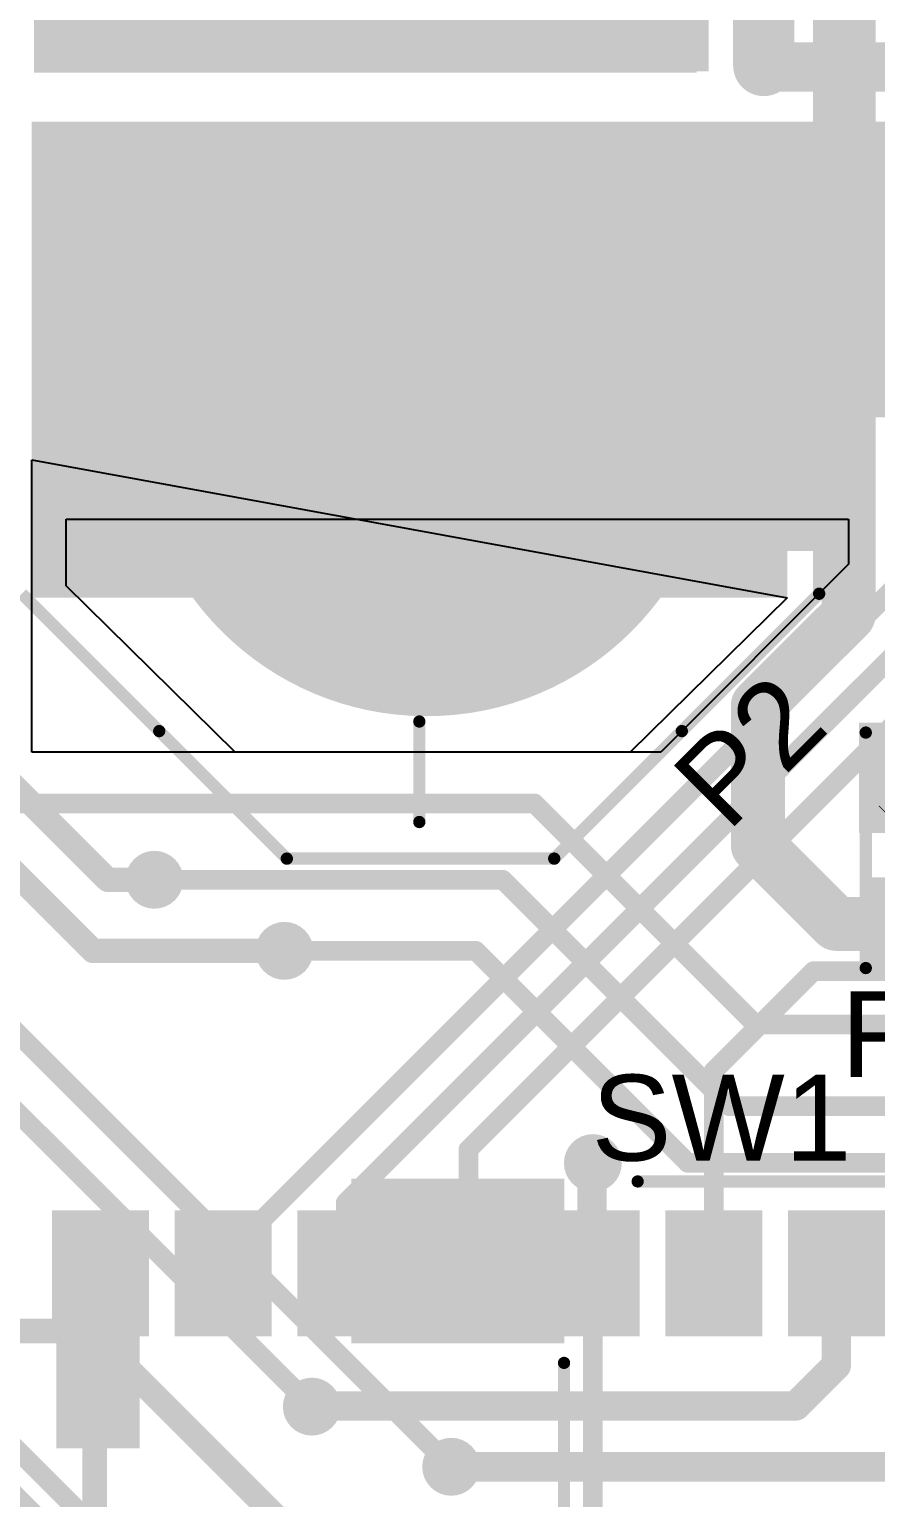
# Model space of a CAD drawing. Header units: millimetres. Extents: x -35.7 to 35.7, y -3.2 to 68.2.
# Drawn here: x -7.72 to 1.04, y 8.41 to 23.61 of the extents above; entities that cross this region are included whole.
import ezdxf

# ---------------------------------------------------------------- set-up
doc = ezdxf.new("R2010")
doc.units = ezdxf.units.MM
for name, color, linetype in [('BottomLayer', 5, 'Continuous'), ('BottomPaste', 16, 'Continuous'), ('BottomSolder', 6, 'Continuous'), ('Mechanical2', 216, 'Continuous'), ('MultiLayer', 9, 'Continuous'), ('PadHoleLayer', 156, 'Continuous'), ('TopLayer', 1, 'Continuous'), ('TopOverlay', 2, 'Continuous'), ('TopPaste', 8, 'Continuous'), ('TopSolder', 216, 'Continuous'), ('ViaHoleLayer', 16, 'Continuous')]:
    doc.layers.add(name, color=color, linetype=linetype)
doc.styles.add('Arial', font='', dxfattribs={"height": 0.2})
doc.styles.get('Arial').set_extended_font_data('Arial')

# ---------------------------------------------------------------- blocks, each defined once
blk = doc.blocks.new('TACTILE_SWITCH_13MM_ACTUATOR_31')
at = {"layer": 'TopLayer'}
for points in [[(-5.25, 3), (-3.25, 3), (-3.25, 1.5), (-5.25, 1.5)], [(3.25, 3), (5.25, 3), (5.25, 1.5), (3.25, 1.5)], [(-5.25, -1.5), (-3.25, -1.5), (-3.25, -3), (-5.25, -3)], [(3.25, -1.5), (5.25, -1.5), (5.25, -3), (3.25, -3)]]:
    blk.add_hatch(color=1, dxfattribs=at).paths.add_polyline_path(points)
at = {"layer": 'TopPaste'}
for points in [[(-5.25, 3), (-3.25, 3), (-3.25, 1.5), (-5.25, 1.5)], [(3.25, 3), (5.25, 3), (5.25, 1.5), (3.25, 1.5)], [(-5.25, -1.5), (-3.25, -1.5), (-3.25, -3), (-5.25, -3)], [(3.25, -1.5), (5.25, -1.5), (5.25, -3), (3.25, -3)]]:
    blk.add_hatch(color=8, dxfattribs=at).paths.add_polyline_path(points)
at = {"layer": 'TopSolder'}
for points in [[(-5.352, 3.102), (-3.148, 3.102), (-3.148, 1.398), (-5.352, 1.398)], [(3.148, 3.102), (5.352, 3.102), (5.352, 1.398), (3.148, 1.398)], [(-5.352, -1.398), (-3.148, -1.398), (-3.148, -3.102), (-5.352, -3.102)], [(3.148, -1.398), (5.352, -1.398), (5.352, -3.102), (3.148, -3.102)]]:
    blk.add_hatch(color=216, dxfattribs=at).paths.add_polyline_path(points)
at = {"layer": 'TopOverlay', "const_width": 0.127}
for points in [[(2.388, 3.073), (-2.286, 3.073)], [(-3.15, 1.194), (-3.15, -1.194)], [(3.15, 1.194), (3.15, -1.194)], [(2.388, -3.073), (-2.286, -3.073)]]:
    blk.add_lwpolyline(points, dxfattribs=at)
at = {"layer": 'TopOverlay', "const_width": 0.0635}
for points in [[(-2.318, 3.073, 1), (-2.254, 3.073, 1)], [(2.356, 3.073, 1), (2.419, 3.073, 1)], [(-3.181, 1.194, 1), (-3.118, 1.194, 1)], [(3.118, 1.194, 1), (3.181, 1.194, 1)], [(-3.181, -1.194, 1), (-3.118, -1.194, 1)], [(3.118, -1.194, 1), (3.181, -1.194, 1)], [(-2.318, -3.073, 1), (-2.254, -3.073, 1)], [(2.356, -3.073, 1), (2.419, -3.073, 1)]]:
    blk.add_lwpolyline(points, format="xyb", close=True, dxfattribs=at)
blk = doc.blocks.new('M55_7012642R_B_131')
at = {"layer": 'BottomLayer'}
for points in [[(-0.87, -3.3), (-1.67, -3.3), (-1.67, -2.2), (-0.87, -2.2)], [(0.4, -3.3), (-0.4, -3.3), (-0.4, -2.2), (0.4, -2.2)], [(1.67, -3.3), (0.87, -3.3), (0.87, -2.2), (1.67, -2.2)], [(2.94, -3.3), (2.14, -3.3), (2.14, -2.2), (2.94, -2.2)], [(4.21, -3.3), (3.41, -3.3), (3.41, -2.2), (4.21, -2.2)], [(5.48, -3.3), (4.68, -3.3), (4.68, -2.2), (5.48, -2.2)], [(6.75, -3.3), (5.95, -3.3), (5.95, -2.2), (6.75, -2.2)]]:
    blk.add_hatch(color=5, dxfattribs=at).paths.add_polyline_path(points)
at = {"layer": 'BottomPaste'}
for points in [[(-0.87, -3.3), (-1.67, -3.3), (-1.67, -2.2), (-0.87, -2.2)], [(0.4, -3.3), (-0.4, -3.3), (-0.4, -2.2), (0.4, -2.2)], [(1.67, -3.3), (0.87, -3.3), (0.87, -2.2), (1.67, -2.2)], [(2.94, -3.3), (2.14, -3.3), (2.14, -2.2), (2.94, -2.2)], [(4.21, -3.3), (3.41, -3.3), (3.41, -2.2), (4.21, -2.2)], [(5.48, -3.3), (4.68, -3.3), (4.68, -2.2), (5.48, -2.2)], [(6.75, -3.3), (5.95, -3.3), (5.95, -2.2), (6.75, -2.2)]]:
    blk.add_hatch(color=16, dxfattribs=at).paths.add_polyline_path(points)
at = {"layer": 'BottomSolder'}
for points in [[(-0.768, -3.402), (-1.772, -3.402), (-1.772, -2.098), (-0.768, -2.098)], [(0.502, -3.402), (-0.502, -3.402), (-0.502, -2.098), (0.502, -2.098)], [(1.772, -3.402), (0.768, -3.402), (0.768, -2.098), (1.772, -2.098)], [(3.042, -3.402), (2.038, -3.402), (2.038, -2.098), (3.042, -2.098)], [(4.312, -3.402), (3.308, -3.402), (3.308, -2.098), (4.312, -2.098)], [(5.582, -3.402), (4.578, -3.402), (4.578, -2.098), (5.582, -2.098)], [(6.852, -3.402), (5.848, -3.402), (5.848, -2.098), (6.852, -2.098)]]:
    blk.add_hatch(color=6, dxfattribs=at).paths.add_polyline_path(points)
blk = doc.blocks.new('PRT_10474_135')
at = {"layer": 'BottomLayer'}
h = blk.add_hatch(color=5, dxfattribs=at)
edge = h.paths.add_edge_path()
edge.add_arc((-3.6, 0), 2.9, 0, 360)
at = {"layer": 'BottomSolder'}
h = blk.add_hatch(color=6, dxfattribs=at)
edge = h.paths.add_edge_path()
edge.add_arc((-3.6, 0), 3.002, 0, 360)
at = {"layer": 'MultiLayer'}
h = blk.add_hatch(color=9, dxfattribs=at)
edge = h.paths.add_edge_path()
edge.add_arc((-3.6, 0), 2.9, 0, 360)
at = {"layer": 'PadHoleLayer'}
h = blk.add_hatch(color=156, dxfattribs=at)
edge = h.paths.add_edge_path()
edge.add_arc((-3.6, 0), 2.3, 0, 360)
at = {"layer": 'TopLayer'}
h = blk.add_hatch(color=1, dxfattribs=at)
edge = h.paths.add_edge_path()
edge.add_arc((-3.6, 0), 2.9, 0, 360)
at = {"layer": 'TopSolder'}
h = blk.add_hatch(color=216, dxfattribs=at)
edge = h.paths.add_edge_path()
edge.add_arc((-3.6, 0), 3.002, 0, 360)
at = {"layer": 'TopOverlay', "const_width": 0.127}
for points in [[(-5.334, 4.191), (-6.756, 2.769)], [(-6.756, 2.769), (-8.077, 1.448)], [(-8.077, 1.448), (-8.077, -1.321)], [(-7.698, 0.076), (-6.657, 0.076)], [(-8.077, -1.321), (-6.756, -2.642)], [(-6.756, -2.642), (-5.334, -4.064)], [(-5.334, -4.064), (7.899, -4.064)]]:
    blk.add_lwpolyline(points, dxfattribs=at)
at = {"layer": 'TopOverlay', "const_width": 0.0635}
for points in [[(-6.788, 2.769, 1), (-6.725, 2.769, 1)], [(-6.788, 2.769, 1), (-6.725, 2.769, 1)], [(-8.109, 1.448, 1), (-8.045, 1.448, 1)], [(-8.109, 1.448, 1), (-8.045, 1.448, 1)], [(-7.73, 0.076, 1), (-7.666, 0.076, 1)], [(-6.689, 0.076, 1), (-6.625, 0.076, 1)], [(-8.109, -1.321, 1), (-8.045, -1.321, 1)], [(-8.109, -1.321, 1), (-8.045, -1.321, 1)], [(-6.788, -2.642, 1), (-6.725, -2.642, 1)], [(-6.788, -2.642, 1), (-6.725, -2.642, 1)], [(-5.366, -4.064, 1), (-5.302, -4.064, 1)], [(-5.366, -4.064, 1), (-5.302, -4.064, 1)]]:
    blk.add_lwpolyline(points, format="xyb", close=True, dxfattribs=at)
blk = doc.blocks.new('RES0603_144')
at = {"layer": 'TopLayer'}
for points in [[(-0.381, 0.4445), (-0.381, -0.4445), (-1.143, -0.4445), (-1.143, 0.4445)], [(1.143, 0.4445), (1.143, -0.4445), (0.381, -0.4445), (0.381, 0.4445)]]:
    blk.add_hatch(color=1, dxfattribs=at).paths.add_polyline_path(points)
at = {"layer": 'TopPaste'}
for points in [[(-0.381, 0.4445), (-0.381, -0.4445), (-1.143, -0.4445), (-1.143, 0.4445)], [(1.143, 0.4445), (1.143, -0.4445), (0.381, -0.4445), (0.381, 0.4445)]]:
    blk.add_hatch(color=8, dxfattribs=at).paths.add_polyline_path(points)
at = {"layer": 'TopSolder'}
for points in [[(-0.2794, 0.5461), (-0.2794, -0.5461), (-1.2446, -0.5461), (-1.2446, 0.5461)], [(1.2446, 0.5461), (1.2446, -0.5461), (0.2794, -0.5461), (0.2794, 0.5461)]]:
    blk.add_hatch(color=216, dxfattribs=at).paths.add_polyline_path(points)
at = {"layer": 'TopOverlay', "const_width": 0.127}
for points in [[(-1.2192, 0.5334), (1.2192, 0.5334)], [(-1.2192, 0.5334), (-1.2192, -0.5334)], [(1.2192, 0.5334), (1.2192, -0.5334)], [(-1.2192, -0.5334), (1.2192, -0.5334)]]:
    blk.add_lwpolyline(points, dxfattribs=at)
at = {"layer": 'TopOverlay', "const_width": 0.0635}
for points in [[(-1.25095, 0.5334, 1), (-1.18745, 0.5334, 1)], [(-1.25095, 0.5334, 1), (-1.18745, 0.5334, 1)], [(1.18745, 0.5334, 1), (1.25095, 0.5334, 1)], [(1.18745, 0.5334, 1), (1.25095, 0.5334, 1)], [(-1.25095, -0.5334, 1), (-1.18745, -0.5334, 1)], [(-1.25095, -0.5334, 1), (-1.18745, -0.5334, 1)], [(1.18745, -0.5334, 1), (1.25095, -0.5334, 1)], [(1.18745, -0.5334, 1), (1.25095, -0.5334, 1)]]:
    blk.add_lwpolyline(points, format="xyb", close=True, dxfattribs=at)
blk = doc.blocks.new('RES_2512_B_145')
at = {"layer": 'BottomLayer'}
for points in [[(-4.05, 1.7), (-2.45, 1.7), (-2.45, -1.7), (-4.05, -1.7)], [(2.45, 1.7), (4.05, 1.7), (4.05, -1.7), (2.45, -1.7)]]:
    blk.add_hatch(color=5, dxfattribs=at).paths.add_polyline_path(points)
at = {"layer": 'BottomPaste'}
for points in [[(-4.05, 1.7), (-2.45, 1.7), (-2.45, -1.7), (-4.05, -1.7)], [(2.45, 1.7), (4.05, 1.7), (4.05, -1.7), (2.45, -1.7)]]:
    blk.add_hatch(color=16, dxfattribs=at).paths.add_polyline_path(points)
at = {"layer": 'BottomSolder'}
for points in [[(-4.152, 1.802), (-2.348, 1.802), (-2.348, -1.802), (-4.152, -1.802)], [(2.348, 1.802), (4.152, 1.802), (4.152, -1.802), (2.348, -1.802)]]:
    blk.add_hatch(color=6, dxfattribs=at).paths.add_polyline_path(points)

msp = doc.modelspace()

# ---------------------------------------------------------------- hatches: boundary and pattern name
at = {"layer": 'BottomLayer'}
for points in [[(-2.261, 41.478), (-7.391, 41.478), (-7.391, 23.19), (-2.261, 23.19)], [(-0.686, 29.689), (-7.087, 29.689), (-7.087, 23.181), (-0.686, 23.181)], [(-7.341, 18.212), (0.762, 18.212), (0.762, 22.657), (-7.341, 22.657)], [(0, 21.158), (3.683, 21.158), (3.683, 22.657), (0, 22.657)], [(-2.591, 19.634), (7.747, 19.634), (7.747, 21.641), (-2.591, 21.641)], [(-6.579, 11.278), (-7.442, 11.278), (-7.442, 8.92), (-6.579, 8.92)]]:
    msp.add_hatch(color=5, dxfattribs=at).paths.add_polyline_path(points)
h = msp.add_hatch(color=5, dxfattribs=at)
edge = h.paths.add_edge_path()
edge.add_arc((-0.116, 23.241), 0.3, 0, 360)
h = msp.add_hatch(color=5, dxfattribs=at)
edge = h.paths.add_edge_path()
edge.add_arc((-6.426, 14.808), 0.3, 0, 360)
h = msp.add_hatch(color=5, dxfattribs=at)
edge = h.paths.add_edge_path()
edge.add_arc((-5.08, 14.072), 0.3, 0, 360)
h = msp.add_hatch(color=5, dxfattribs=at)
edge = h.paths.add_edge_path()
edge.add_arc((-1.886, 11.874), 0.3, 0, 360)
h = msp.add_hatch(color=5, dxfattribs=at)
edge = h.paths.add_edge_path()
edge.add_arc((-4.796, 9.352), 0.3, 0, 360)
h = msp.add_hatch(color=5, dxfattribs=at)
edge = h.paths.add_edge_path()
edge.add_arc((-7.044, 9.237), 0.3, 0, 360)
h = msp.add_hatch(color=5, dxfattribs=at)
edge = h.paths.add_edge_path()
edge.add_arc((-3.353, 8.729), 0.3, 0, 360)
at = {"layer": 'BottomSolder'}
h = msp.add_hatch(color=6, dxfattribs=at)
edge = h.paths.add_edge_path()
edge.add_arc((-0.116, 23.241), 0.15, 0, 360)
h = msp.add_hatch(color=6, dxfattribs=at)
edge = h.paths.add_edge_path()
edge.add_arc((-6.426, 14.808), 0.15, 0, 360)
h = msp.add_hatch(color=6, dxfattribs=at)
edge = h.paths.add_edge_path()
edge.add_arc((-5.08, 14.072), 0.15, 0, 360)
h = msp.add_hatch(color=6, dxfattribs=at)
edge = h.paths.add_edge_path()
edge.add_arc((-1.886, 11.874), 0.15, 0, 360)
h = msp.add_hatch(color=6, dxfattribs=at)
edge = h.paths.add_edge_path()
edge.add_arc((-4.796, 9.352), 0.15, 0, 360)
h = msp.add_hatch(color=6, dxfattribs=at)
edge = h.paths.add_edge_path()
edge.add_arc((-7.044, 9.237), 0.15, 0, 360)
h = msp.add_hatch(color=6, dxfattribs=at)
edge = h.paths.add_edge_path()
edge.add_arc((-3.353, 8.729), 0.15, 0, 360)
at = {"layer": 'TopLayer'}
for points in [[(-7.671, 23.165), (-0.813, 23.165), (-0.813, 29.587), (-7.671, 29.587)], [(-7.696, 17.729), (0.127, 17.729), (0.127, 22.657), (-7.696, 22.657)], [(0.871, 15.291), (2.09, 15.291), (2.09, 16.434), (0.871, 16.434)]]:
    msp.add_hatch(color=1, dxfattribs=at).paths.add_polyline_path(points)
h = msp.add_hatch(color=1, dxfattribs=at)
edge = h.paths.add_edge_path()
edge.add_arc((-0.116, 23.241), 0.3, 0, 360)
h = msp.add_hatch(color=1, dxfattribs=at)
edge = h.paths.add_edge_path()
edge.add_arc((-6.426, 14.808), 0.3, 0, 360)
h = msp.add_hatch(color=1, dxfattribs=at)
edge = h.paths.add_edge_path()
edge.add_arc((-5.08, 14.072), 0.3, 0, 360)
h = msp.add_hatch(color=1, dxfattribs=at)
edge = h.paths.add_edge_path()
edge.add_arc((-1.886, 11.874), 0.3, 0, 360)
h = msp.add_hatch(color=1, dxfattribs=at)
edge = h.paths.add_edge_path()
edge.add_arc((-4.796, 9.352), 0.3, 0, 360)
h = msp.add_hatch(color=1, dxfattribs=at)
edge = h.paths.add_edge_path()
edge.add_arc((-7.044, 9.237), 0.3, 0, 360)
h = msp.add_hatch(color=1, dxfattribs=at)
edge = h.paths.add_edge_path()
edge.add_arc((-3.353, 8.729), 0.3, 0, 360)
at = {"layer": 'TopSolder'}
h = msp.add_hatch(color=216, dxfattribs=at)
edge = h.paths.add_edge_path()
edge.add_arc((-0.116, 23.241), 0.15, 0, 360)
h = msp.add_hatch(color=216, dxfattribs=at)
edge = h.paths.add_edge_path()
edge.add_arc((-6.426, 14.808), 0.15, 0, 360)
h = msp.add_hatch(color=216, dxfattribs=at)
edge = h.paths.add_edge_path()
edge.add_arc((-5.08, 14.072), 0.15, 0, 360)
h = msp.add_hatch(color=216, dxfattribs=at)
edge = h.paths.add_edge_path()
edge.add_arc((-1.886, 11.874), 0.15, 0, 360)
h = msp.add_hatch(color=216, dxfattribs=at)
edge = h.paths.add_edge_path()
edge.add_arc((-4.796, 9.352), 0.15, 0, 360)
h = msp.add_hatch(color=216, dxfattribs=at)
edge = h.paths.add_edge_path()
edge.add_arc((-7.044, 9.237), 0.15, 0, 360)
h = msp.add_hatch(color=216, dxfattribs=at)
edge = h.paths.add_edge_path()
edge.add_arc((-3.353, 8.729), 0.15, 0, 360)
at = {"layer": 'ViaHoleLayer'}
h = msp.add_hatch(color=16, dxfattribs=at)
edge = h.paths.add_edge_path()
edge.add_arc((-0.116, 23.241), 0.15, 0, 360)
h = msp.add_hatch(color=16, dxfattribs=at)
edge = h.paths.add_edge_path()
edge.add_arc((-6.426, 14.808), 0.15, 0, 360)
h = msp.add_hatch(color=16, dxfattribs=at)
edge = h.paths.add_edge_path()
edge.add_arc((-5.08, 14.072), 0.15, 0, 360)
h = msp.add_hatch(color=16, dxfattribs=at)
edge = h.paths.add_edge_path()
edge.add_arc((-1.886, 11.874), 0.15, 0, 360)
h = msp.add_hatch(color=16, dxfattribs=at)
edge = h.paths.add_edge_path()
edge.add_arc((-4.796, 9.352), 0.15, 0, 360)
h = msp.add_hatch(color=16, dxfattribs=at)
edge = h.paths.add_edge_path()
edge.add_arc((-7.044, 9.237), 0.15, 0, 360)
h = msp.add_hatch(color=16, dxfattribs=at)
edge = h.paths.add_edge_path()
edge.add_arc((-3.353, 8.729), 0.15, 0, 360)

# ---------------------------------------------------------------- linework, layer by layer
at = {"layer": 'BottomLayer'}
for p, q in [((-7.341, 17.852), (-7.341, 18.542)), ((-7.341, 18.542), (0.762, 18.542)), ((0.762, 18.542), (0.762, 18.075)), ((0.762, 18.075), (-1.184, 16.129)), ((-5.588, 16.129), (-7.341, 17.852)), ((-1.184, 16.129), (-5.588, 16.129))]:
    msp.add_line(p, q, dxfattribs=at)
for points, const_width in [([(-0.116, 23.241), (-0.1, 23.225)], 0.508), ([(-0.1, 23.225), (5.274, 23.225)], 0.508), ([(-5.715, 10.882), (2.758, 19.355)], 0.203), ([(-4.445, 11.463), (3.042, 18.951)], 0.203), ([(-3.175, 12.014), (3.38, 18.57)], 0.203), ([(-9.951, 16.962), (-7.061, 14.072)], 0.254), ([(-9.119, 17.018), (-6.909, 14.808)], 0.254), ([(-6.909, 14.808), (-6.426, 14.808)], 0.254), ([(-7.061, 14.072), (-5.08, 14.072)], 0.254), ([(-0.635, 12.827), (0.399, 13.861)], 0.203), ([(0.399, 13.861), (2.292, 13.861)], 0.203), ([(-0.635, 10.732), (-0.635, 12.827)], 0.203), ([(-3.175, 10.732), (-3.175, 12.014)], 0.203), ([(-1.896, 11.865), (-1.886, 11.874)], 0.305), ([(-1.896, 10.742), (-1.896, 11.865)], 0.305), ([(-4.445, 10.732), (-4.445, 11.463)], 0.203), ([(-5.715, 10.732), (-5.715, 10.882)], 0.203), ([(-6.985, 9.296), (-6.985, 10.732)], 0.305), ([(-1.905, 10.732), (-1.896, 10.742)], 0.305), ([(0.635, 9.779), (0.635, 10.732)], 0.305), ([(-8.884, 9.942), (-6.689, 7.747)], 0.203), ([(0.215, 9.359), (0.635, 9.779)], 0.305), ([(-7.044, 9.237), (-6.985, 9.296)], 0.305), ([(-4.796, 9.352), (-4.789, 9.359)], 0.305), ([(-4.789, 9.359), (0.215, 9.359)], 0.305), ([(-3.353, 8.729), (2.603, 8.729)], 0.305)]:
    msp.add_lwpolyline(points, dxfattribs=dict(at, const_width=const_width))
for points, const_width in [([(-0.243, 23.241, 1), (0.011, 23.241, 1)], 0.254), ([(-0.227, 23.225, 1), (0.027, 23.225, 1)], 0.254), ([(-0.227, 23.225, 1), (0.027, 23.225, 1)], 0.254), ([(-6.972, 14.808, 1), (-6.845, 14.808, 1)], 0.127), ([(-6.972, 14.808, 1), (-6.845, 14.808, 1)], 0.127), ([(-6.49, 14.808, 1), (-6.363, 14.808, 1)], 0.127), ([(-7.125, 14.072, 1), (-6.998, 14.072, 1)], 0.127), ([(-7.125, 14.072, 1), (-6.998, 14.072, 1)], 0.127), ([(-5.144, 14.072, 1), (-5.016, 14.072, 1)], 0.127), ([(0.348, 13.861, 1), (0.45, 13.861, 1)], 0.102), ([(0.348, 13.861, 1), (0.45, 13.861, 1)], 0.102), ([(-0.686, 12.827, 1), (-0.584, 12.827, 1)], 0.102), ([(-0.686, 12.827, 1), (-0.584, 12.827, 1)], 0.102), ([(-3.226, 12.014, 1), (-3.124, 12.014, 1)], 0.102), ([(-3.226, 12.014, 1), (-3.124, 12.014, 1)], 0.102), ([(-1.972, 11.865, 1), (-1.819, 11.865, 1)], 0.152), ([(-1.972, 11.865, 1), (-1.819, 11.865, 1)], 0.152), ([(-1.962, 11.874, 1), (-1.81, 11.874, 1)], 0.152), ([(-4.496, 11.463, 1), (-4.394, 11.463, 1)], 0.102), ([(-4.496, 11.463, 1), (-4.394, 11.463, 1)], 0.102), ([(-5.766, 10.882, 1), (-5.664, 10.882, 1)], 0.102), ([(-5.766, 10.882, 1), (-5.664, 10.882, 1)], 0.102), ([(-7.061, 10.732, 1), (-6.909, 10.732, 1)], 0.152), ([(-5.766, 10.732, 1), (-5.664, 10.732, 1)], 0.102), ([(-4.496, 10.732, 1), (-4.394, 10.732, 1)], 0.102), ([(-3.226, 10.732, 1), (-3.124, 10.732, 1)], 0.102), ([(-1.981, 10.732, 1), (-1.829, 10.732, 1)], 0.152), ([(-1.972, 10.742, 1), (-1.819, 10.742, 1)], 0.152), ([(-1.972, 10.742, 1), (-1.819, 10.742, 1)], 0.152), ([(-0.686, 10.732, 1), (-0.584, 10.732, 1)], 0.102), ([(0.559, 10.732, 1), (0.711, 10.732, 1)], 0.152), ([(0.559, 9.779, 1), (0.711, 9.779, 1)], 0.152), ([(0.559, 9.779, 1), (0.711, 9.779, 1)], 0.152), ([(-7.061, 9.296, 1), (-6.909, 9.296, 1)], 0.152), ([(-7.061, 9.296, 1), (-6.909, 9.296, 1)], 0.152), ([(-4.872, 9.352, 1), (-4.719, 9.352, 1)], 0.152), ([(-4.865, 9.359, 1), (-4.713, 9.359, 1)], 0.152), ([(-4.865, 9.359, 1), (-4.713, 9.359, 1)], 0.152), ([(0.139, 9.359, 1), (0.291, 9.359, 1)], 0.152), ([(0.139, 9.359, 1), (0.291, 9.359, 1)], 0.152), ([(-7.121, 9.237, 1), (-6.968, 9.237, 1)], 0.152), ([(-3.429, 8.729, 1), (-3.277, 8.729, 1)], 0.152)]:
    msp.add_lwpolyline(points, format="xyb", close=True, dxfattribs=dict(at, const_width=const_width))
at = {"layer": 'Mechanical2', "const_width": 0.381}
msp.add_lwpolyline([(35.5, 32.5, 1), (-35.5, 32.5, 1)], format="xyb", close=True, dxfattribs=at)
at = {"layer": 'TopLayer'}
for p, q in [((-7.696, 19.155), (0.127, 17.729)), ((-7.696, 16.129), (-7.696, 19.155)), ((0.127, 17.729), (-1.501, 16.129)), ((-1.501, 16.129), (-7.696, 16.129))]:
    msp.add_line(p, q, dxfattribs=at)
for points, const_width in [([(-0.116, 23.241), (-0.116, 28.495)], 0.635), ([(0.762, 17.551), (0.762, 24.74)], 0.559), ([(-0.178, 16.612), (0.762, 17.551)], 0.559), ([(-0.178, 15.164), (-0.178, 16.612)], 0.559), ([(-10.138, 15.599), (-2.492, 15.599)], 0.203), ([(-2.492, 15.599), (-0.203, 13.31)], 0.203), ([(1.163, 15.48), (1.169, 15.486)], 0.254), ([(-0.178, 15.164), (0.635, 14.351)], 0.559), ([(-6.426, 14.808), (-2.819, 14.808)], 0.203), ([(-2.819, 14.808), (-0.475, 12.463)], 0.203), ([(0.635, 14.351), (1.473, 14.351)], 0.559), ([(-5.08, 14.072), (-3.099, 14.072)], 0.203), ([(-3.099, 14.072), (-0.904, 11.877)], 0.203), ([(-8.238, 13.614), (-3.353, 8.729)], 0.203), ([(-0.203, 13.31), (2.375, 13.31)], 0.203), ([(-8.347, 12.903), (-4.796, 9.352)], 0.203), ([(-0.475, 12.463), (1.434, 12.463)], 0.203), ([(-1.886, 6.678), (-1.886, 11.874)], 0.203), ([(-0.904, 11.877), (2.771, 11.877)], 0.203), ([(-11.76, 10.135), (-7.087, 10.135)], 0.254), ([(-7.087, 10.135), (-4.763, 7.811)], 0.254), ([(-9.068, 9.601), (-5.715, 6.248)], 0.254), ([(-7.044, 8.264), (-7.044, 9.237)], 0.254), ([(-3.353, 8.729), (-3.353, 8.729)], 0.203)]:
    msp.add_lwpolyline(points, dxfattribs=dict(at, const_width=const_width))
for points, const_width in [([(-0.275, 23.241, 1), (0.043, 23.241, 1)], 0.318), ([(0.622, 17.551, 1), (0.902, 17.551, 1)], 0.279), ([(0.622, 17.551, 1), (0.902, 17.551, 1)], 0.279), ([(-0.318, 16.612, 1), (-0.038, 16.612, 1)], 0.279), ([(-0.318, 16.612, 1), (-0.038, 16.612, 1)], 0.279), ([(-2.543, 15.599, 1), (-2.441, 15.599, 1)], 0.102), ([(-2.543, 15.599, 1), (-2.441, 15.599, 1)], 0.102), ([(1.099, 15.48, 1), (1.226, 15.48, 1)], 0.127), ([(-0.318, 15.164, 1), (-0.038, 15.164, 1)], 0.279), ([(-0.318, 15.164, 1), (-0.038, 15.164, 1)], 0.279), ([(-6.477, 14.808, 1), (-6.375, 14.808, 1)], 0.102), ([(-2.87, 14.808, 1), (-2.769, 14.808, 1)], 0.102), ([(-2.87, 14.808, 1), (-2.769, 14.808, 1)], 0.102), ([(0.495, 14.351, 1), (0.775, 14.351, 1)], 0.279), ([(0.495, 14.351, 1), (0.775, 14.351, 1)], 0.279), ([(-5.131, 14.072, 1), (-5.029, 14.072, 1)], 0.102), ([(-3.15, 14.072, 1), (-3.048, 14.072, 1)], 0.102), ([(-3.15, 14.072, 1), (-3.048, 14.072, 1)], 0.102), ([(-0.254, 13.31, 1), (-0.152, 13.31, 1)], 0.102), ([(-0.254, 13.31, 1), (-0.152, 13.31, 1)], 0.102), ([(-0.525, 12.463, 1), (-0.424, 12.463, 1)], 0.102), ([(-0.525, 12.463, 1), (-0.424, 12.463, 1)], 0.102), ([(-1.937, 11.874, 1), (-1.835, 11.874, 1)], 0.102), ([(-0.955, 11.877, 1), (-0.853, 11.877, 1)], 0.102), ([(-0.955, 11.877, 1), (-0.853, 11.877, 1)], 0.102), ([(-7.15, 10.135, 1), (-7.023, 10.135, 1)], 0.127), ([(-7.15, 10.135, 1), (-7.023, 10.135, 1)], 0.127), ([(-4.846, 9.352, 1), (-4.745, 9.352, 1)], 0.102), ([(-7.108, 9.237, 1), (-6.981, 9.237, 1)], 0.127), ([(-3.404, 8.729, 1), (-3.302, 8.729, 1)], 0.102), ([(-3.404, 8.729, 1), (-3.302, 8.729, 1)], 0.102), ([(-3.404, 8.729, 1), (-3.302, 8.729, 1)], 0.102)]:
    msp.add_lwpolyline(points, format="xyb", close=True, dxfattribs=dict(at, const_width=const_width))

# ---------------------------------------------------------------- block references
for name, p, rotation in [('PRT_10474_135', (-3.607, 23.104), 90), ('RES_2512_B_145', (1.658, 23.749), 270), ('RES0603_144', (1.473, 15.113), 90), ('M55_7012642R_B_131', (-0.635, 7.982), 180), ('TACTILE_SWITCH_13MM_ACTUATOR_31', (0.965, 8.611), 180)]:
    msp.add_blockref(name, p, dxfattribs=dict(rotation=rotation))

# ---------------------------------------------------------------- texts
at = {"layer": 'TopOverlay', "style": 'Arial'}
msp.add_text('P2', height=0.889, rotation=45, dxfattribs=at).set_placement((-0.489, 15.291))
for s, p in [('R8', (0.682, 12.764)), ('SW1', (-1.9, 11.9))]:
    msp.add_text(s, height=0.889, dxfattribs=at).set_placement(p)

doc.saveas('drawing.dxf')
